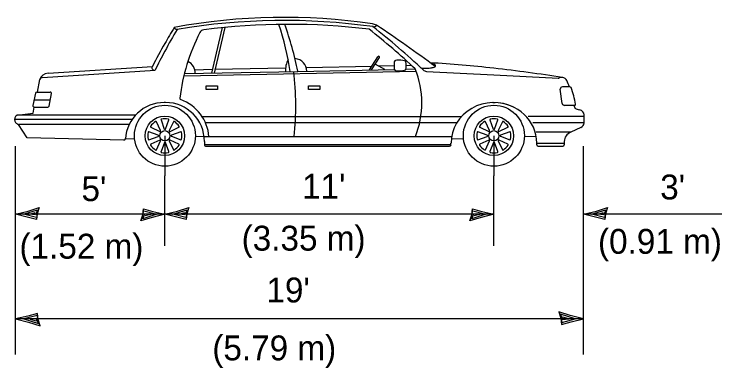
# Model space of a CAD drawing. Extents: x 2145173 to 2147094, y 2149363 to 2149822.
# Drawn here: x 2146615.71 to 2146641.72, y 2149503.23 to 2149516.23 of the extents above; entities that cross this region are included whole.
import ezdxf

# ---------------------------------------------------------------- set-up
doc = ezdxf.new("R2010")
doc.units = 0
doc.layers.add('Design_EX_Roadway Dimensions', color=7, linetype='Continuous')
doc.layers.add('Topo_Building', color=7, linetype='Continuous')

msp = doc.modelspace()

# ---------------------------------------------------------------- linework, layer by layer
at = {"layer": 'Design_EX_Roadway Dimensions'}
for p, q in [((2146621.254, 2149511.758), (2146621.254, 2149510.285)), ((2146615.759, 2149503.719), (2146615.759, 2149511.371)), ((2146636.641, 2149503.719), (2146636.641, 2149511.371)), ((2146621.254, 2149507.712), (2146621.254, 2149510.285)), ((2146633.343, 2149507.712), (2146633.343, 2149510.285)), ((2146621.254, 2149508.871), (2146615.759, 2149508.871)), ((2146633.343, 2149508.871), (2146621.254, 2149508.871)), ((2146641.721, 2149508.871), (2146636.641, 2149508.871)), ((2146636.641, 2149505.025), (2146615.759, 2149505.025))]:
    msp.add_line(p, q, dxfattribs=at)
for points in [[(2146616.566, 2149508.893), (2146616.54, 2149508.676), (2146616.198, 2149508.771), (2146615.759, 2149508.871), (2146616.227, 2149508.987), (2146616.638, 2149509.115), (2146616.566, 2149508.893), (2146616.53, 2149508.75), (2146616.054, 2149508.873), (2146616.574, 2149509.036), (2146616.497, 2149508.852), (2146616.279, 2149508.878), (2146616.488, 2149508.936)], [(2146620.447, 2149508.851), (2146620.473, 2149509.067), (2146620.814, 2149508.973), (2146621.254, 2149508.871), (2146620.786, 2149508.756), (2146620.375, 2149508.628), (2146620.447, 2149508.851), (2146620.482, 2149508.994), (2146620.959, 2149508.87), (2146620.439, 2149508.707), (2146620.516, 2149508.892), (2146620.734, 2149508.866), (2146620.525, 2149508.808)], [(2146622.061, 2149508.893), (2146622.035, 2149508.676), (2146621.694, 2149508.771), (2146621.254, 2149508.871), (2146621.722, 2149508.987), (2146622.133, 2149509.115), (2146622.061, 2149508.893), (2146622.026, 2149508.75), (2146621.549, 2149508.873), (2146622.069, 2149509.036), (2146621.992, 2149508.852), (2146621.774, 2149508.878), (2146621.983, 2149508.936)], [(2146632.536, 2149508.851), (2146632.563, 2149509.067), (2146632.904, 2149508.973), (2146633.343, 2149508.871), (2146632.875, 2149508.756), (2146632.464, 2149508.628), (2146632.536, 2149508.851), (2146632.572, 2149508.994), (2146633.048, 2149508.87), (2146632.528, 2149508.707), (2146632.605, 2149508.892), (2146632.824, 2149508.866), (2146632.614, 2149508.808)], [(2146637.448, 2149508.893), (2146637.421, 2149508.676), (2146637.08, 2149508.771), (2146636.641, 2149508.871), (2146637.109, 2149508.987), (2146637.52, 2149509.115), (2146637.448, 2149508.893), (2146637.412, 2149508.75), (2146636.936, 2149508.873), (2146637.456, 2149509.036), (2146637.379, 2149508.852), (2146637.16, 2149508.878), (2146637.37, 2149508.936)], [(2146616.599, 2149505.003), (2146616.572, 2149505.229), (2146616.217, 2149505.13), (2146615.759, 2149505.025), (2146616.247, 2149504.905), (2146616.675, 2149504.771), (2146616.599, 2149505.003), (2146616.563, 2149505.152), (2146616.067, 2149505.024), (2146616.608, 2149504.853), (2146616.528, 2149505.045), (2146616.3, 2149505.018), (2146616.519, 2149504.958)], [(2146635.8, 2149505.047), (2146635.828, 2149504.821), (2146636.183, 2149504.919), (2146636.641, 2149505.025), (2146636.153, 2149505.145), (2146635.725, 2149505.279), (2146635.8, 2149505.047), (2146635.837, 2149504.898), (2146636.333, 2149505.026), (2146635.791, 2149505.197), (2146635.871, 2149505.004), (2146636.099, 2149505.032), (2146635.88, 2149505.091)]]:
    msp.add_lwpolyline(points, dxfattribs=at)
at = {"layer": 'Topo_Building'}
for p, q in [((2146623.358, 2149515.732), (2146622.969, 2149514.064)), ((2146623.451, 2149515.739), (2146623.062, 2149514.064)), ((2146628.77, 2149514.181), (2146629.076, 2149514.661)), ((2146628.852, 2149514.181), (2146629.135, 2149514.63)), ((2146626.448, 2149514.273), (2146628.856, 2149514.321)), ((2146629.332, 2149514.191), (2146628.984, 2149514.388)), ((2146629.095, 2149514.324), (2146629.674, 2149514.336)), ((2146629.674, 2149514.443), (2146629.674, 2149514.236)), ((2146630.117, 2149514.346), (2146630.31, 2149514.349)), ((2146616.762, 2149513.894), (2146620.897, 2149514.164)), ((2146616.968, 2149514.053), (2146620.802, 2149514.304)), ((2146621.948, 2149513.957), (2146630.487, 2149514.128)), ((2146621.972, 2149514.041), (2146626.134, 2149514.126)), ((2146622.347, 2149514.187), (2146623, 2149514.201)), ((2146623.093, 2149514.204), (2146625.691, 2149514.256)), ((2146626.134, 2149514.126), (2146629.674, 2149514.196)), ((2146630.105, 2149514.206), (2146630.455, 2149514.214)), ((2146630.869, 2149514.126), (2146633.343, 2149513.995)), ((2146616.567, 2149513.363), (2146616.662, 2149513.823)), ((2146633.343, 2149513.995), (2146635.713, 2149513.878)), ((2146635.872, 2149513.896), (2146635.754, 2149513.882)), ((2146622.776, 2149513.592), (2146623.187, 2149513.592)), ((2146622.776, 2149513.461), (2146622.776, 2149513.592)), ((2146623.187, 2149513.592), (2146623.187, 2149513.461)), ((2146626.535, 2149513.461), (2146626.535, 2149513.592)), ((2146626.535, 2149513.592), (2146626.942, 2149513.592)), ((2146626.942, 2149513.592), (2146626.942, 2149513.461)), ((2146636.138, 2149513.555), (2146635.869, 2149513.555)), ((2146616.495, 2149513.323), (2146616.406, 2149512.866)), ((2146616.551, 2149513.363), (2146617.039, 2149513.363)), ((2146617, 2149512.85), (2146617.09, 2149513.311)), ((2146623.187, 2149513.461), (2146622.776, 2149513.461)), ((2146626.942, 2149513.461), (2146626.535, 2149513.461)), ((2146635.859, 2149512.938), (2146635.784, 2149513.474)), ((2146616.448, 2149513.08), (2146617.047, 2149513.08)), ((2146616.411, 2149512.583), (2146616.456, 2149512.814)), ((2146616.456, 2149512.814), (2146616.948, 2149512.814)), ((2146621.278, 2149512.98), (2146621.23, 2149512.98)), ((2146633.302, 2149512.98), (2146633.343, 2149512.98)), ((2146633.343, 2149512.98), (2146633.395, 2149512.98)), ((2146636.301, 2149512.874), (2146635.941, 2149512.874)), ((2146615.822, 2149512.515), (2146616.411, 2149512.583)), ((2146620.174, 2149512.515), (2146615.822, 2149512.515)), ((2146636.351, 2149512.752), (2146636.495, 2149512.708)), ((2146636.655, 2149512.529), (2146636.655, 2149512.227)), ((2146620.047, 2149512.353), (2146615.727, 2149512.353)), ((2146616.622, 2149512.353), (2146616.585, 2149512.353)), ((2146621.093, 2149511.945), (2146620.942, 2149512.273)), ((2146621.111, 2149512.343), (2146621.232, 2149512.005)), ((2146621.272, 2149512.005), (2146621.397, 2149512.343)), ((2146621.567, 2149512.273), (2146621.413, 2149511.948)), ((2146632.138, 2149512.448), (2146622.63, 2149512.448)), ((2146633.182, 2149511.945), (2146633.031, 2149512.273)), ((2146633.2, 2149512.343), (2146633.322, 2149512.005)), ((2146633.362, 2149512.005), (2146633.487, 2149512.343)), ((2146633.656, 2149512.273), (2146633.503, 2149511.948)), ((2146636.655, 2149512.471), (2146634.6, 2149512.471)), ((2146619.943, 2149512.171), (2146615.87, 2149512.171)), ((2146616.189, 2149511.681), (2146615.87, 2149512.171)), ((2146620.74, 2149512.07), (2146621.064, 2149511.917)), ((2146621.442, 2149511.919), (2146621.768, 2149512.07)), ((2146631.975, 2149512.227), (2146622.749, 2149512.227)), ((2146632.829, 2149512.07), (2146633.153, 2149511.917)), ((2146633.531, 2149511.919), (2146633.857, 2149512.07)), ((2146636.655, 2149512.227), (2146634.776, 2149512.227)), ((2146636.543, 2149512.066), (2146636.171, 2149511.893)), ((2146621.007, 2149511.777), (2146620.669, 2149511.901)), ((2146620.669, 2149511.614), (2146621.007, 2149511.736)), ((2146621.839, 2149511.901), (2146621.501, 2149511.779)), ((2146621.501, 2149511.739), (2146621.839, 2149511.614)), ((2146622.375, 2149511.725), (2146622.695, 2149511.738)), ((2146622.707, 2149511.731), (2146631.79, 2149511.731)), ((2146633.096, 2149511.777), (2146632.758, 2149511.901)), ((2146632.758, 2149511.614), (2146633.096, 2149511.736)), ((2146633.343, 2149511.758), (2146633.343, 2149510.285)), ((2146633.928, 2149511.901), (2146633.591, 2149511.779)), ((2146633.591, 2149511.739), (2146633.928, 2149511.614)), ((2146634.464, 2149511.725), (2146634.896, 2149511.743)), ((2146636.171, 2149511.893), (2146634.902, 2149511.893)), ((2146619.749, 2149511.593), (2146616.189, 2149511.681)), ((2146619.805, 2149511.647), (2146620.138, 2149511.656)), ((2146621.066, 2149511.596), (2146620.74, 2149511.446)), ((2146620.942, 2149511.244), (2146621.095, 2149511.568)), ((2146621.236, 2149511.51), (2146621.111, 2149511.174)), ((2146621.397, 2149511.174), (2146621.276, 2149511.51)), ((2146621.415, 2149511.57), (2146621.567, 2149511.244)), ((2146621.768, 2149511.446), (2146621.444, 2149511.598)), ((2146622.707, 2149511.551), (2146622.707, 2149511.432)), ((2146631.768, 2149511.426), (2146631.768, 2149511.487)), ((2146631.777, 2149511.643), (2146632.227, 2149511.656)), ((2146633.156, 2149511.596), (2146632.829, 2149511.446)), ((2146633.031, 2149511.244), (2146633.184, 2149511.568)), ((2146633.325, 2149511.51), (2146633.2, 2149511.174)), ((2146633.487, 2149511.174), (2146633.365, 2149511.51)), ((2146633.505, 2149511.57), (2146633.656, 2149511.244)), ((2146633.857, 2149511.446), (2146633.534, 2149511.598)), ((2146634.918, 2149511.487), (2146635.93, 2149511.487)), ((2146634.919, 2149511.426), (2146634.919, 2149511.487)), ((2146635.93, 2149511.55), (2146635.93, 2149511.426)), ((2146622.707, 2149511.432), (2146631.769, 2149511.432)), ((2146622.765, 2149511.371), (2146631.713, 2149511.371)), ((2146634.974, 2149511.371), (2146635.875, 2149511.371))]:
    msp.add_line(p, q, dxfattribs=at)
for centre, radius in [((2146621.254, 2149511.758), 1.121), ((2146633.344, 2149511.758), 1.121), ((2146621.254, 2149511.758), 0.724), ((2146633.344, 2149511.758), 0.724), ((2146621.254, 2149511.758), 0.187), ((2146633.344, 2149511.758), 0.187)]:
    msp.add_circle(centre, radius, dxfattribs=at)
for centre, radius, start, end in [((2146621.23, 2149511.551), 1.429, 90, 176.2574), ((2146621.278, 2149511.551), 1.429, 0, 90), ((2146621.254, 2149511.758), 0.627, 123.2673, 146.6821), ((2146620.922, 2149512.263), 0.022, 24.8089, 123.2673), ((2146621.132, 2149512.35), 0.022, 101.6821, 199.7606), ((2146621.254, 2149511.758), 0.627, 78.2673, 101.6821), ((2146621.377, 2149512.35), 0.022, 339.8089, 78.2673), ((2146621.586, 2149512.263), 0.022, 56.6821, 154.7606), ((2146621.254, 2149511.758), 0.627, 33.2673, 56.6821), ((2146633.344, 2149511.758), 0.627, 123.2673, 146.6821), ((2146633.012, 2149512.263), 0.022, 24.8089, 123.2673), ((2146633.221, 2149512.35), 0.022, 101.6821, 199.7606), ((2146633.344, 2149511.758), 0.627, 78.2673, 101.6821), ((2146633.466, 2149512.35), 0.022, 339.8089, 78.2673), ((2146633.676, 2149512.263), 0.022, 56.6821, 154.7606), ((2146633.344, 2149511.758), 0.627, 33.2673, 56.6821), ((2146620.749, 2149512.09), 0.022, 146.6821, 244.7606), ((2146621.253, 2149512.012), 0.022, 199.9299, 339.9286), ((2146621.76, 2149512.09), 0.022, 294.8089, 33.2673), ((2146632.838, 2149512.09), 0.022, 146.6821, 244.7606), ((2146633.342, 2149512.012), 0.022, 199.9299, 339.9286), ((2146633.849, 2149512.09), 0.022, 294.8089, 33.2673), ((2146621.254, 2149511.758), 0.627, 168.2673, 191.6821), ((2146620.662, 2149511.881), 0.022, 69.8089, 168.2673), ((2146621, 2149511.757), 0.022, 289.9299, 69.9286), ((2146621.073, 2149511.937), 0.022, 244.9299, 24.9286), ((2146621.433, 2149511.939), 0.022, 154.9299, 294.9286), ((2146621.508, 2149511.759), 0.022, 109.9299, 249.9286), ((2146621.846, 2149511.88), 0.022, 11.6821, 109.7606), ((2146621.254, 2149511.758), 0.627, 348.2673, 11.6821), ((2146633.344, 2149511.758), 0.627, 168.2673, 191.6821), ((2146632.751, 2149511.881), 0.022, 69.8089, 168.2673), ((2146633.089, 2149511.757), 0.022, 289.9299, 69.9286), ((2146633.163, 2149511.937), 0.022, 244.9299, 24.9286), ((2146633.522, 2149511.939), 0.022, 154.9299, 294.9286), ((2146633.598, 2149511.759), 0.022, 109.9299, 249.9286), ((2146633.936, 2149511.88), 0.022, 11.6821, 109.7606), ((2146633.344, 2149511.758), 0.627, 348.2673, 11.6821), ((2146619.749, 2149511.648), 0.055, 268.587, 356.2574), ((2146620.662, 2149511.635), 0.022, 191.6821, 289.7606), ((2146621.075, 2149511.577), 0.022, 334.9299, 114.9286), ((2146621.255, 2149511.504), 0.022, 19.9299, 159.9286), ((2146621.435, 2149511.579), 0.022, 64.9299, 204.9286), ((2146621.846, 2149511.635), 0.022, 249.8089, 348.2673), ((2146632.751, 2149511.635), 0.022, 191.6821, 289.7606), ((2146633.165, 2149511.577), 0.022, 334.9299, 114.9286), ((2146633.345, 2149511.504), 0.022, 19.9299, 159.9286), ((2146633.524, 2149511.579), 0.022, 64.9299, 204.9286), ((2146633.936, 2149511.635), 0.022, 249.8089, 348.2673), ((2146620.749, 2149511.426), 0.022, 114.8089, 213.2673), ((2146621.254, 2149511.758), 0.627, 213.2673, 236.6821), ((2146620.922, 2149511.253), 0.022, 236.6821, 334.7606), ((2146621.586, 2149511.252), 0.022, 204.8089, 303.2673), ((2146621.254, 2149511.758), 0.627, 303.2673, 326.6821), ((2146621.759, 2149511.426), 0.022, 326.6821, 64.7606), ((2146631.714, 2149511.426), 0.055, 270, 0), ((2146632.838, 2149511.426), 0.022, 114.8089, 213.2673), ((2146633.344, 2149511.758), 0.627, 213.2673, 236.6821), ((2146633.011, 2149511.253), 0.022, 236.6821, 334.7606), ((2146633.675, 2149511.252), 0.022, 204.8089, 303.2673), ((2146633.344, 2149511.758), 0.627, 303.2673, 326.6821), ((2146633.849, 2149511.426), 0.022, 326.6821, 64.7606), ((2146634.973, 2149511.426), 0.055, 180, 270), ((2146635.875, 2149511.426), 0.055, 270, 0), ((2146621.131, 2149511.166), 0.022, 159.8089, 258.2673), ((2146621.254, 2149511.758), 0.627, 258.2673, 281.6821), ((2146621.377, 2149511.166), 0.022, 281.6821, 19.7606), ((2146633.221, 2149511.166), 0.022, 159.8089, 258.2673), ((2146633.344, 2149511.758), 0.627, 258.2673, 281.6821), ((2146633.466, 2149511.166), 0.022, 281.6821, 19.7606)]:
    msp.add_arc(centre, radius, start, end, dxfattribs=at)
for centre, major_axis, ratio, start_param, end_param in [((2146625.64, 2149496.35), (-21, 0), 0.94093, 4.557429, 4.906004), ((2146625.631, 2149494.982), (-22.333, 0), 0.94093, 4.565777, 4.888955), ((2146625.798, 2149494.293), (-22.914, 0), 0.94093, 4.582738, 4.848485), ((2146630.446, 2149510.82), (-10.277, 0), 0.94093, 5.749314, 5.8189), ((2146630.19, 2149510.925), (-9.867, 0), 0.94093, 5.746841, 5.84443), ((2146621.603, 2149515.722), (-0.0112, 0), 0.94093, 5.959353, 6.817198), ((2146621.643, 2149515.744), (-0.0575, 0), 0.94093, 0.534025, 0.903051), ((2146621.68, 2149515.789), (-0.118, 0), 0.94093, 0.90312, 1.099766), ((2146621.722, 2149515.866), (-0.21, 0), 0.94093, 1.099774, 1.247056), ((2146621.722, 2149515.866), (-0.21, 0), 0.94093, 1.247011, 1.394293), ((2146621.703, 2149515.755), (0.0915, 0), 0.94093, 4.521371, 4.77581), ((2146622.715, 2149515.473), (-0.195, 0), 0.94093, 4.848485, 5.834702), ((2146613.311, 2149512.334), (-12.695, 0), 0.94093, 3.291812, 3.440477), ((2146613.644, 2149511.99), (-12.695, 0), 0.94093, 3.321464, 3.470939), ((2146611.767, 2149496.589), (-26.46, 0), 0.94093, 3.928153, 4.014988), ((2146628.821, 2149515.511), (-0.39, 0), 0.94093, 4.135817, 4.557429), ((2146611.975, 2149496.628), (-26.46, 0), 0.94093, 3.923946, 4.018661), ((2146628.898, 2149515.771), (-0.00431, 0), 0.94093, 6.250103, 7.650998), ((2146628.919, 2149515.817), (-0.0575, 0), 0.94093, 1.181675, 1.550701), ((2146628.924, 2149515.848), (-0.0915, 0), 0.94093, 1.507375, 1.761815), ((2146628.904, 2149515.959), (0.21, 0), 0.94093, 4.888892, 5.036174), ((2146628.904, 2149515.959), (0.21, 0), 0.94093, 5.03613, 5.183411), ((2146628.946, 2149515.882), (0.118, 0), 0.94093, 5.18342, 5.380065), ((2146628.983, 2149515.837), (0.0575, 0), 0.94093, 5.380135, 5.74916), ((2146629.023, 2149515.815), (0.0112, 0), 0.94093, 5.749211, 6.607057), ((2146601.654, 2149479.285), (-47.51, 0), 0.94093, 4.041531, 4.098199), ((2146629.685, 2149512.317), (-7.929, 0), 0.94093, 5.834702, 6.172363), ((2146631.824, 2149510.826), (-11.814, 0), 0.818479, 5.819585, 5.915172), ((2146630.864, 2149510.82), (-10.744, 0), 0.9, 5.8189, 5.819585), ((2146631.53, 2149510.931), (-11.343, 0), 0.818479, 5.845183, 5.927491), ((2146630.596, 2149510.925), (-10.316, 0), 0.9, 5.84443, 5.845183), ((2146625.984, 2149514.144), (-0.482, 0), 0.94093, 3.119692, 4.608762), ((2146629.106, 2149514.646), (-0.0355, 0), 0.94093, 2.603179, 5.744772), ((2146621.88, 2149514.082), (-0.482, 0), 0.94093, 3.072361, 4.243333), ((2146626.536, 2149514.19), (-0.849, 0), 0.94093, 5.801759, 6.373885), ((2146629.772, 2149514.445), (-0.0975, 0), 0.94093, 4.718158, 6.283185), ((2146629.782, 2149512.824), (-1.82, 0), 0.94093, 4.556315, 4.718158), ((2146630.058, 2149514.472), (-0.0468, 0), 0.94093, 3.357546, 4.556315), ((2146629.42, 2149514.34), (-0.7, 0), 0.94093, 2.925639, 3.357546), ((2146630.712, 2149513.463), (1.077, 0), 0.94093, 1.238633, 1.29908), ((2146628.657, 2149478.403), (-38.371, 0), 0.94093, 4.589943, 4.65124), ((2146630.91, 2149514.005), (0.467, 0), 0.94093, 0.942471, 1.238644), ((2146631.16, 2149514.329), (0.0418, 0), 0.94093, 5.162076, 6.19384), ((2146631.16, 2149514.329), (0.0418, 0), 0.94093, 6.193889, 7.225653), ((2146620.885, 2149514.262), (-0.108, 0), 0.818479, 6.228535, 6.534918), ((2146620.85, 2149514.263), (-0.0732, 0), 0.818479, 5.80162, 6.228591), ((2146620.931, 2149514.271), (-0.156, 0), 0.818479, 0.251797, 0.506421), ((2146620.82, 2149514.276), (-0.0398, 0), 0.818479, 5.218879, 5.8017), ((2146620.931, 2149514.271), (-0.156, 0), 0.818479, 0.506478, 0.761101), ((2146620.896, 2149514.244), (-0.108, 0), 0.818479, 0.761034, 1.067418), ((2146620.88, 2149514.22), (-0.0732, 0), 0.818479, 1.067425, 1.329768), ((2146622.475, 2149514.116), (-0.63, 0), 0.94093, 3.290023, 3.31166), ((2146614.402, 2149512.873), (-11.662, 0), 0.94093, 3.037206, 3.25587), ((2146629.772, 2149514.236), (-0.0975, 0), 0.94093, 0, 1.565027), ((2146629.782, 2149515.857), (-1.82, 0), 0.94093, 1.565027, 1.72687), ((2146630.058, 2149514.209), (-0.0468, 0), 0.94093, 1.72687, 2.925639), ((2146626.884, 2149512.962), (-3.811, 0), 0.94093, 2.790807, 3.498499), ((2146630.87, 2149516.156), (-2.033, 0), 0.94093, 1.468664, 1.48144), ((2146630.87, 2149516.157), (-2.034, 0), 0.94093, 1.481512, 1.583774), ((2146630.88, 2149514.309), (-0.195, 0), 0.94093, 0.782353, 1.522989), ((2146630.882, 2149515.256), (1.077, 0), 0.94093, 4.725345, 4.865939), ((2146630.976, 2149514.689), (0.467, 0), 0.94093, 4.865961, 5.162135), ((2146628.287, 2149478.403), (-41.399, 0), 0.872093, 4.52826, 4.589943), ((2146616.77, 2149513.802), (-0.112, 0), 0.818479, 4.786976, 6.119432), ((2146616.993, 2149513.779), (-0.336, 0), 0.818479, 4.786976, 6.119432), ((2146635.69, 2149514.244), (-0.421, 0), 0.872093, 1.62142, 1.72322), ((2146635.83, 2149513.716), (-0.21, 0), 0.872093, 3.538975, 4.535128), ((2146635.869, 2149513.482), (-0.0841, 0), 0.872093, 4.712389, 6.401028), ((2146632.326, 2149512.433), (-4.011, 0), 0.872093, 3.467827, 3.538975), ((2146636.139, 2149513.519), (-0.0421, 0), 0.872093, 3.459311, 4.712389), ((2146616.55, 2149513.317), (-0.0538, 0), 0.818479, 4.712389, 6.119432), ((2146617.039, 2149513.317), (-0.0538, 0), 0.818479, 2.97784, 4.712389), ((2146632.369, 2149512.437), (-4.011, 0), 0.872093, 3.278543, 3.459311), ((2146621.849, 2149513.13), (-0.0468, 0), 0.94093, 6.003724, 7.46358), ((2146621.189, 2149511.62), (-1.688, 0), 0.94093, 3.21028, 4.321988), ((2146633.344, 2149511.487), (-1.575, 0), 0.947662, 4.229797, 6.283185), ((2146616.457, 2149512.857), (-0.0538, 0), 0.818479, 6.119432, 7.853982), ((2146616.946, 2149512.857), (-0.0538, 0), 0.818479, 1.570796, 2.97784), ((2146633.344, 2149511.487), (-1.575, 0), 0.947662, 3.141593, 4.712389), ((2146635.942, 2149512.947), (-0.0841, 0), 0.872093, 0.117843, 1.570796), ((2146636.301, 2149512.91), (-0.0421, 0), 0.872093, 1.570796, 3.278543), ((2146632.326, 2149512.433), (-4.011, 0), 0.872093, 3.245318, 3.267637), ((2146636.365, 2149512.796), (-0.0505, 0), 0.872093, 0.000634, 1.292609), ((2146615.966, 2149512.355), (-0.243, 0), 0.818479, 5.348644, 5.706455), ((2146636.446, 2149512.529), (-0.21, 0), 0.872093, 3.141593, 4.479199), ((2146615.947, 2149512.355), (-0.221, 0), 0.9, 5.706455, 6.859916), ((2146615.966, 2149512.355), (-0.243, 0), 0.818479, 0.57673, 1.168759), ((2146636.446, 2149512.227), (-0.21, 0), 0.872093, 2.052494, 3.141593), ((2146636.377, 2149511.549), (-0.447, 0), 0.872093, 5.194135, 6.281475), ((2146622.765, 2149511.426), (-0.0585, 0), 0.94093, 6.125651, 7.853982)]:
    msp.add_ellipse(centre, major_axis=major_axis, ratio=ratio, start_param=start_param, end_param=end_param, dxfattribs=at)

# ---------------------------------------------------------------- texts
at = {"layer": 'Design_EX_Roadway Dimensions'}
for s, p in [("5'", (2146618.189, 2149509.355)), ("11'", (2146626.296, 2149509.444)), ("3'", (2146639.456, 2149509.416)), ('(3.35 m)', (2146624.074, 2149507.535)), ('(0.91 m)', (2146637.17, 2149507.418)), ('(1.52 m)', (2146615.91, 2149507.24)), ("19'", (2146624.985, 2149505.63)), ('(5.79 m)', (2146622.996, 2149503.501))]:
    msp.add_text(s, height=0.9147, dxfattribs=at).set_placement(p)

doc.saveas('drawing.dxf')
